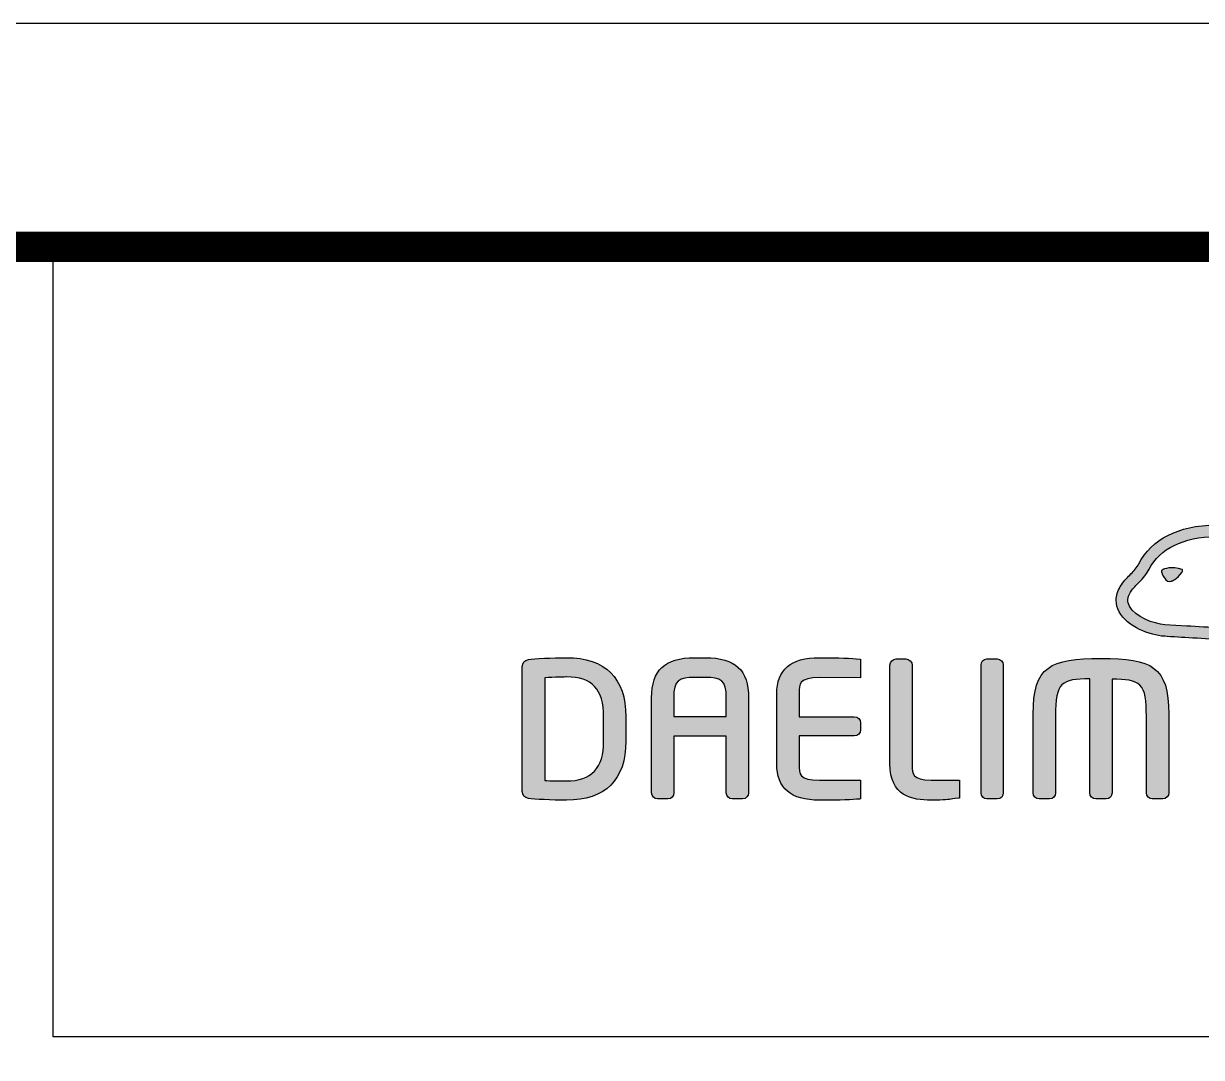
# Model space of a CAD drawing. Extents: x 0 to 1354, y -165 to 827.
# Drawn here: x 1112.7 to 1234.2, y 720.1 to 826.8 of the extents above; entities that cross this region are included whole.
import ezdxf

# ---------------------------------------------------------------- set-up
doc = ezdxf.new("R2010")
doc.units = 0
doc.header["$LTSCALE"] = 10
doc.header["$MEASUREMENT"] = 0
doc.layers.get('0').update_dxf_attribs({"linetype": 'CONTINUOUS'})
doc.layers.add('레이어 1', color=7, linetype='CONTINUOUS')

msp = doc.modelspace()

# ---------------------------------------------------------------- hatches: boundary and pattern name
at = {"layer": '레이어 1'}
h = msp.add_hatch(color=5, dxfattribs=at)
h.dxf.hatch_style = 1
edge = h.paths.add_edge_path(flags=16)
edge.add_spline(control_points=[(1283.48, 746.45), (1282.89, 745.8), (1282.15, 745.79), (1282.12, 745.79), (1282.12, 745.79), (1276.18, 745.79), (1276.18, 745.79), (1275.96, 745.79), (1275.8, 745.85), (1275.69, 745.95), (1275.6, 746.04), (1275.56, 746.18), (1275.56, 746.34), (1275.56, 746.68), (1275.8, 746.99), (1276.06, 747.31), (1276.3, 747.62), (1276.53, 747.92), (1276.66, 748.28), (1276.98, 749.15), (1276.95, 750.08), (1276.56, 750.91), (1275.86, 752.39), (1274.82, 753.56), (1273.81, 754.69), (1273.81, 754.69), (1273.47, 755.07), (1273.47, 755.07), (1272.16, 756.53), (1270.8, 758.04), (1270.7, 760.09), (1270.67, 760.5), (1270.48, 760.74), (1270.22, 760.73), (1270.22, 760.73), (1269.84, 760.55), (1269.83, 760.55), (1269.73, 760.43), (1269.67, 760.26), (1269.67, 760.07), (1269.67, 760.07), (1269.67, 760), (1269.67, 760), (1269.72, 759.26), (1269.9, 758.53), (1270.21, 757.77), (1270.21, 757.77), (1270.24, 757.7), (1270.24, 757.7), (1270.24, 757.7), (1270.16, 757.7), (1270.16, 757.7), (1266.35, 757.54), (1262.61, 758.26), (1261.51, 758.53), (1260.83, 761.26), (1259.73, 763.06), (1259.69, 763.14), (1259.6, 763.28), (1259.47, 763.39), (1259.33, 763.43), (1259.33, 763.43), (1259.01, 763.38), (1258.97, 763.38), (1258.95, 763.34), (1258.89, 763.26), (1258.77, 763.09), (1258.77, 763.09), (1258.75, 762.96), (1258.75, 762.96), (1258.75, 762.96), (1258.85, 762.6), (1258.85, 762.6), (1258.94, 762.46), (1260.89, 759.03), (1260.89, 754.49), (1260.89, 751.68), (1260.16, 749.04), (1258.71, 746.63), (1258.36, 746.05), (1257.9, 745.79), (1257.22, 745.79), (1257.22, 745.79), (1251.37, 745.79), (1251.37, 745.79), (1251.17, 745.79), (1250.77, 745.93), (1250.77, 746.35), (1250.77, 746.59), (1250.98, 746.97), (1251.34, 747.37), (1253.78, 750.09), (1252.38, 754.33), (1250.04, 757.13), (1247.78, 759.82), (1244.09, 763.22), (1239.35, 764.06), (1237.67, 764.35), (1234.92, 764.52), (1232.69, 764.65), (1232.69, 764.65), (1230.44, 764.78), (1230.44, 764.78), (1229.28, 764.87), (1227.37, 765.58), (1226.79, 766.68), (1226.55, 767.14), (1226.57, 767.6), (1226.88, 768.13), (1227.08, 768.45), (1227.34, 768.73), (1227.68, 769.06), (1228.05, 769.44), (1228.43, 769.83), (1228.72, 770.34), (1228.72, 770.34), (1228.81, 770.5), (1228.81, 770.5), (1229.94, 772.66), (1232.27, 773.8), (1235.73, 773.89), (1235.73, 773.89), (1237.69, 773.92), (1237.69, 773.92), (1239.83, 773.93), (1242.27, 773.94), (1244.27, 774.37), (1247.08, 774.97), (1249.9, 775.94), (1252.39, 776.78), (1252.39, 776.78), (1252.47, 776.81), (1252.47, 776.81), (1255.54, 777.86), (1258.73, 778.95), (1261.98, 779.48), (1267.18, 780.34), (1274.33, 780.31), (1278.83, 775.26), (1280.91, 772.93), (1282.19, 769.71), (1282.63, 765.71), (1282.63, 765.71), (1282.61, 765.72), (1282.6, 765.73), (1282.64, 765.65), (1282.67, 765.2), (1282.85, 762.66), (1282.91, 761.43), (1282.96, 760.16), (1283.28, 757.81), (1283.28, 757.81), (1284.19, 749.95), (1284.19, 749.95), (1284.19, 749.95), (1284.25, 749), (1284.25, 749), (1284.25, 747.87), (1283.99, 747.01), (1283.48, 746.45)], knot_values=[0, 0, 0, 0, 1, 1, 1, 2, 2, 2, 3, 3, 3, 4, 4, 4, 5, 5, 5, 6, 6, 6, 7, 7, 7, 8, 8, 8, 9, 9, 9, 10, 10, 10, 11, 11, 11, 12, 12, 12, 13, 13, 13, 14, 14, 14, 15, 15, 15, 16, 16, 16, 17, 17, 17, 18, 18, 18, 19, 19, 19, 20, 20, 20, 21, 21, 21, 22, 22, 22, 23, 23, 23, 24, 24, 24, 25, 25, 25, 26, 26, 26, 27, 27, 27, 28, 28, 28, 29, 29, 29, 30, 30, 30, 31, 31, 31, 32, 32, 32, 33, 33, 33, 34, 34, 34, 35, 35, 35, 36, 36, 36, 37, 37, 37, 38, 38, 38, 39, 39, 39, 40, 40, 40, 41, 41, 41, 42, 42, 42, 43, 43, 43, 44, 44, 44, 45, 45, 45, 46, 46, 46, 47, 47, 47, 48, 48, 48, 49, 49, 49, 50, 50, 50, 51, 51, 51, 52, 52, 52, 53, 53, 53, 53], degree=3, periodic=0)
edge = h.paths.add_edge_path(flags=16)
edge.add_spline(control_points=[(1269.76, 748.15), (1269.76, 748.15), (1264.91, 748.15), (1264.91, 748.15), (1264.55, 748.15), (1264.27, 748.44), (1264.27, 748.8), (1264.27, 749.06), (1264.49, 749.38), (1264.7, 749.6), (1265.68, 750.55), (1266.69, 751.84), (1266.69, 754.31), (1266.69, 754.31), (1266.63, 755.43), (1266.63, 755.43), (1266.63, 755.43), (1266.45, 756.52), (1266.45, 756.52), (1266.45, 756.52), (1266.44, 756.59), (1266.44, 756.59), (1266.44, 756.59), (1266.51, 756.59), (1266.51, 756.59), (1267.41, 756.52), (1269.17, 756.43), (1270.85, 756.5), (1271.28, 755.83), (1271.96, 754.95), (1272.97, 753.79), (1272.92, 753.22), (1272.44, 748.15), (1269.76, 748.15)], knot_values=[0, 0, 0, 0, 1, 1, 1, 2, 2, 2, 3, 3, 3, 4, 4, 4, 5, 5, 5, 6, 6, 6, 7, 7, 7, 8, 8, 8, 9, 9, 9, 10, 10, 10, 11, 11, 11, 11], degree=3, periodic=0)
edge = h.paths.add_edge_path(flags=16)
edge.add_spline(control_points=[(1245.45, 748.15), (1245.45, 748.15), (1241.19, 748.15), (1241.19, 748.15), (1240.87, 748.15), (1240.53, 748.41), (1240.53, 748.8), (1240.53, 749.04), (1240.73, 749.33), (1241.09, 749.62), (1242.17, 750.48), (1243.8, 751.77), (1243.97, 755.36), (1243.97, 755.36), (1244, 756.33), (1244, 756.33), (1244, 757.86), (1243.65, 759.7), (1243.32, 761.34), (1243.32, 761.34), (1243.26, 761.51), (1243.26, 761.51), (1243.26, 761.51), (1243.4, 761.4), (1243.4, 761.4), (1244.04, 761.01), (1247.51, 758.65), (1249.97, 755.18), (1249.77, 753.53), (1248.84, 748.15), (1245.45, 748.15)], knot_values=[0, 0, 0, 0, 1, 1, 1, 2, 2, 2, 3, 3, 3, 4, 4, 4, 5, 5, 5, 6, 6, 6, 7, 7, 7, 8, 8, 8, 9, 9, 9, 10, 10, 10, 10], degree=3, periodic=0)
edge = h.paths.add_edge_path()
edge.add_spline(control_points=[(1285.39, 750.07), (1285.39, 750.08), (1284.49, 757.98), (1284.49, 757.98), (1284.15, 760.34), (1284.11, 761.59), (1284.06, 762.71), (1284.06, 762.71), (1283.84, 765.83), (1283.84, 765.83), (1283.36, 770.09), (1281.98, 773.54), (1279.73, 776.06), (1274.87, 781.52), (1267.29, 781.58), (1261.78, 780.67), (1258.4, 780.11), (1255.17, 779.01), (1252.05, 777.94), (1252.05, 777.94), (1251.94, 777.9), (1251.94, 777.9), (1249.5, 777.07), (1246.73, 776.12), (1244.01, 775.54), (1242.15, 775.14), (1239.81, 775.13), (1237.74, 775.12), (1237.74, 775.12), (1235.69, 775.09), (1235.69, 775.09), (1231.76, 774.99), (1229.09, 773.63), (1227.74, 771.05), (1227.74, 771.05), (1227.67, 770.94), (1227.67, 770.94), (1227.45, 770.54), (1227.12, 770.21), (1226.82, 769.91), (1226.49, 769.58), (1226.13, 769.21), (1225.84, 768.73), (1225.56, 768.26), (1225.42, 767.77), (1225.42, 767.29), (1225.42, 766.89), (1225.52, 766.5), (1225.72, 766.12), (1226.56, 764.54), (1228.94, 763.69), (1230.36, 763.59), (1230.36, 763.59), (1232.46, 763.46), (1232.51, 763.45), (1234.6, 763.34), (1237.47, 763.17), (1239.14, 762.87), (1240.12, 762.7), (1241.23, 762.35), (1242.25, 761.87), (1242.33, 761.6), (1242.86, 759.24), (1242.86, 756.33), (1242.86, 756.33), (1242.84, 755.41), (1242.84, 755.41), (1242.68, 752.34), (1241.35, 751.27), (1240.37, 750.49), (1240.27, 750.41), (1239.39, 749.69), (1239.33, 748.81), (1239.29, 748.32), (1239.43, 747.87), (1239.73, 747.55), (1240.05, 747.2), (1240.55, 747.02), (1241.19, 747.02), (1241.19, 747.02), (1245.45, 747.02), (1245.45, 747.02), (1248.63, 747.02), (1250.2, 750.45), (1250.68, 753.66), (1250.68, 753.66), (1250.69, 754.11), (1250.69, 754.11), (1250.69, 754.11), (1250.82, 753.88), (1250.82, 753.88), (1251.23, 752.98), (1251.48, 751.89), (1251.48, 751.07), (1251.48, 749.92), (1251.12, 748.92), (1250.45, 748.17), (1250.28, 748.01), (1249.42, 747.12), (1249.42, 746.24), (1249.42, 746.24), (1249.43, 746.1), (1249.43, 746.1), (1249.55, 745.06), (1250.4, 744.59), (1251.18, 744.59), (1251.18, 744.59), (1257.22, 744.59), (1257.22, 744.59), (1258.31, 744.59), (1259.18, 745.08), (1259.74, 746.01), (1261.28, 748.56), (1262.06, 751.34), (1262.06, 754.25), (1262.06, 755.16), (1261.97, 756.13), (1261.8, 757.14), (1261.8, 757.14), (1261.79, 757.22), (1261.79, 757.22), (1261.79, 757.22), (1261.87, 757.2), (1261.87, 757.2), (1262.6, 757.06), (1263.77, 756.85), (1265.21, 756.7), (1265.21, 756.7), (1265.25, 756.69), (1265.25, 756.69), (1265.25, 756.69), (1265.45, 755.59), (1265.45, 755.59), (1265.45, 755.59), (1265.49, 755.32), (1265.49, 755.32), (1265.49, 755.32), (1265.55, 754.34), (1265.55, 754.34), (1265.55, 751.99), (1264.48, 750.96), (1263.91, 750.42), (1263.9, 750.41), (1263.1, 749.59), (1263.01, 748.87), (1263.01, 748.87), (1262.98, 748.65), (1262.98, 748.65), (1262.98, 748.42), (1263.04, 747.98), (1263.44, 747.57), (1263.79, 747.2), (1264.33, 747.02), (1265.05, 747.02), (1265.05, 747.02), (1269.76, 747.02), (1269.76, 747.02), (1272.61, 747.02), (1273.48, 750.66), (1273.82, 752.69), (1273.82, 752.69), (1273.84, 752.9), (1273.84, 752.9), (1273.84, 752.9), (1273.95, 752.75), (1273.95, 752.75), (1274.61, 751.91), (1275.19, 750.97), (1275.47, 750.39), (1275.61, 750.09), (1275.69, 749.75), (1275.69, 749.41), (1275.69, 749.41), (1275.59, 748.73), (1275.59, 748.73), (1275.48, 748.36), (1275.22, 748.02), (1274.98, 747.69), (1274.61, 747.22), (1274.24, 746.73), (1274.24, 746.14), (1274.24, 746.14), (1274.28, 745.81), (1274.28, 745.81), (1274.45, 745.03), (1275.08, 744.59), (1276.07, 744.59), (1276.07, 744.59), (1282.12, 744.59), (1282.12, 744.59), (1282.25, 744.59), (1283.43, 744.62), (1284.36, 745.62), (1285.1, 746.42), (1285.46, 747.52), (1285.46, 748.98), (1285.46, 748.98), (1285.39, 750.07), (1285.39, 750.07)], knot_values=[0, 0, 0, 0, 1, 1, 1, 2, 2, 2, 3, 3, 3, 4, 4, 4, 5, 5, 5, 6, 6, 6, 7, 7, 7, 8, 8, 8, 9, 9, 9, 10, 10, 10, 11, 11, 11, 12, 12, 12, 13, 13, 13, 14, 14, 14, 15, 15, 15, 16, 16, 16, 17, 17, 17, 18, 18, 18, 19, 19, 19, 20, 20, 20, 21, 21, 21, 22, 22, 22, 23, 23, 23, 24, 24, 24, 25, 25, 25, 26, 26, 26, 27, 27, 27, 28, 28, 28, 29, 29, 29, 30, 30, 30, 31, 31, 31, 32, 32, 32, 33, 33, 33, 34, 34, 34, 35, 35, 35, 36, 36, 36, 37, 37, 37, 38, 38, 38, 39, 39, 39, 40, 40, 40, 41, 41, 41, 42, 42, 42, 43, 43, 43, 44, 44, 44, 45, 45, 45, 46, 46, 46, 47, 47, 47, 48, 48, 48, 49, 49, 49, 50, 50, 50, 51, 51, 51, 52, 52, 52, 53, 53, 53, 54, 54, 54, 55, 55, 55, 56, 56, 56, 57, 57, 57, 58, 58, 58, 59, 59, 59, 60, 60, 60, 61, 61, 61, 62, 62, 62, 63, 63, 63, 64, 64, 64, 65, 65, 65, 66, 66, 66, 66], degree=3, periodic=0)
edge = h.paths.add_edge_path(flags=0)
edge.add_spline(control_points=[(1230.26, 770.49), (1230.26, 770.49), (1231.14, 770.89), (1232.23, 770.47), (1232.23, 770.47), (1232.36, 770.41), (1232.19, 770.16), (1231.66, 769.44), (1231.13, 769.29), (1231.13, 769.29), (1231.13, 769.29), (1230.76, 769.16), (1230.54, 769.42), (1230.11, 769.92), (1230.1, 770.21), (1230.1, 770.21), (1230.1, 770.21), (1230.05, 770.43), (1230.26, 770.49)], knot_values=[0, 0, 0, 0, 1, 1, 1, 2, 2, 2, 3, 3, 3, 4, 4, 4, 5, 5, 5, 6, 6, 6, 6], degree=3, periodic=0)
edge = h.paths.add_edge_path(flags=0)
edge.add_spline(control_points=[(1236.07, 772.11), (1235.94, 771.96), (1235.92, 771.72), (1236.07, 771.6), (1236.2, 771.47), (1236.44, 771.51), (1236.57, 771.65), (1236.64, 771.72), (1237.36, 772.58), (1237.98, 772.14), (1238.21, 771.98), (1238.31, 771.75), (1238.27, 771.45), (1238.22, 770.97), (1237.8, 770.42), (1237.51, 770.23), (1237.35, 770.13), (1237.24, 769.92), (1237.32, 769.75), (1237.39, 769.58), (1237.61, 769.53), (1237.79, 769.61), (1238.31, 769.86), (1238.97, 770.69), (1239.06, 771.47), (1239.12, 772.01), (1238.87, 772.45), (1238.44, 772.75), (1237.51, 773.41), (1236.46, 772.53), (1236.07, 772.11)], knot_values=[0, 0, 0, 0, 1, 1, 1, 2, 2, 2, 3, 3, 3, 4, 4, 4, 5, 5, 5, 6, 6, 6, 7, 7, 7, 8, 8, 8, 9, 9, 9, 10, 10, 10, 10], degree=3, periodic=0)
edge = h.paths.add_edge_path(flags=0)
edge.add_spline(control_points=[(1235.95, 771.46), (1235.95, 771.46), (1235.95, 771.46), (1235.95, 771.46), (1235.95, 771.46), (1235.95, 771.46), (1235.95, 771.46)], knot_values=[0, 0, 0, 0, 1, 1, 1, 2, 2, 2, 2], degree=3, periodic=0)
h = msp.add_hatch(color=5, dxfattribs=at)
h.dxf.hatch_style = 2
edge = h.paths.add_edge_path()
edge.add_spline(control_points=[(1230.26, 770.49), (1230.26, 770.49), (1231.14, 770.89), (1232.23, 770.47), (1232.23, 770.47), (1232.36, 770.41), (1232.19, 770.16), (1231.66, 769.44), (1231.13, 769.29), (1231.13, 769.29), (1231.13, 769.29), (1230.76, 769.16), (1230.54, 769.42), (1230.11, 769.92), (1230.1, 770.21), (1230.1, 770.21), (1230.1, 770.21), (1230.05, 770.43), (1230.26, 770.49)], knot_values=[0, 0, 0, 0, 1, 1, 1, 2, 2, 2, 3, 3, 3, 4, 4, 4, 5, 5, 5, 6, 6, 6, 6], degree=3, periodic=0)
h = msp.add_hatch(color=5, dxfattribs=at)
h.dxf.hatch_style = 2
edge = h.paths.add_edge_path()
edge.add_spline(control_points=[(1172.54, 752.77), (1172.54, 750.01), (1171.28, 748.66), (1168.69, 748.66), (1168.69, 748.66), (1166.92, 748.7), (1166.46, 748.7), (1166.46, 748.7), (1166.46, 759.29), (1166.46, 759.29), (1167.37, 759.38), (1168.68, 759.39), (1168.69, 759.39), (1171.35, 759.39), (1172.54, 758.13), (1172.54, 755.29), (1172.54, 755.29), (1172.54, 752.77), (1172.54, 752.77)], knot_values=[0, 0, 0, 0, 1, 1, 1, 2, 2, 2, 3, 3, 3, 4, 4, 4, 5, 5, 5, 6, 6, 6, 6], degree=3, periodic=0)
edge = h.paths.add_edge_path()
edge.add_spline(control_points=[(1168.69, 761.38), (1167.25, 761.38), (1165.39, 761.29), (1164.77, 761.19), (1164.39, 761.13), (1164.15, 760.84), (1164.15, 760.46), (1164.15, 760.46), (1164.15, 747.59), (1164.15, 747.59), (1164.15, 747.2), (1164.39, 746.92), (1164.79, 746.86), (1165.37, 746.77), (1167.23, 746.68), (1168.69, 746.68), (1172.71, 746.68), (1174.83, 748.78), (1174.83, 752.77), (1174.83, 752.77), (1174.83, 755.29), (1174.83, 755.29), (1174.83, 759.28), (1172.71, 761.38), (1168.69, 761.38)], knot_values=[0, 0, 0, 0, 1, 1, 1, 2, 2, 2, 3, 3, 3, 4, 4, 4, 5, 5, 5, 6, 6, 6, 7, 7, 7, 8, 8, 8, 8], degree=3, periodic=0)
h = msp.add_hatch(color=5, dxfattribs=at)
h.dxf.hatch_style = 2
edge = h.paths.add_edge_path()
edge.add_spline(control_points=[(1185.19, 755.31), (1185.19, 755.31), (1179.77, 755.31), (1179.77, 755.31), (1179.77, 755.51), (1179.77, 757.24), (1179.77, 757.24), (1179.77, 759.05), (1180.31, 759.35), (1181.92, 759.35), (1181.92, 759.35), (1183.04, 759.35), (1183.04, 759.35), (1184.65, 759.35), (1185.19, 759.05), (1185.19, 757.24), (1185.19, 757.24), (1185.19, 755.51), (1185.19, 755.31)], knot_values=[0, 0, 0, 0, 1, 1, 1, 2, 2, 2, 3, 3, 3, 4, 4, 4, 5, 5, 5, 6, 6, 6, 6], degree=3, periodic=0)
edge = h.paths.add_edge_path()
edge.add_spline(control_points=[(1183.04, 761.38), (1183.04, 761.38), (1181.92, 761.38), (1181.92, 761.38), (1178.85, 761.38), (1177.49, 760.1), (1177.49, 757.24), (1177.49, 757.24), (1177.49, 747.44), (1177.49, 747.44), (1177.49, 747.1), (1177.76, 746.81), (1178.1, 746.81), (1178.1, 746.81), (1179.17, 746.81), (1179.17, 746.81), (1179.55, 746.81), (1179.77, 747.13), (1179.77, 747.44), (1179.77, 747.44), (1179.77, 753.07), (1179.77, 753.29), (1179.77, 753.29), (1185.19, 753.29), (1185.19, 753.29), (1185.19, 753.07), (1185.19, 747.44), (1185.19, 747.44), (1185.19, 747.09), (1185.47, 746.81), (1185.81, 746.81), (1185.81, 746.81), (1186.87, 746.81), (1186.87, 746.81), (1187.24, 746.81), (1187.49, 747.14), (1187.49, 747.44), (1187.49, 747.44), (1187.49, 757.24), (1187.49, 757.24), (1187.49, 760.1), (1186.12, 761.38), (1183.04, 761.38)], knot_values=[0, 0, 0, 0, 1, 1, 1, 2, 2, 2, 3, 3, 3, 4, 4, 4, 5, 5, 5, 6, 6, 6, 7, 7, 7, 8, 8, 8, 9, 9, 9, 10, 10, 10, 11, 11, 11, 12, 12, 12, 13, 13, 13, 14, 14, 14, 14], degree=3, periodic=0)
h = msp.add_hatch(color=5, dxfattribs=at)
h.dxf.hatch_style = 2
edge = h.paths.add_edge_path()
edge.add_spline(control_points=[(1190.4, 757.64), (1190.4, 757.64), (1190.4, 750.43), (1190.4, 750.43), (1190.4, 747.9), (1191.84, 746.68), (1194.8, 746.68), (1196.11, 746.68), (1197.89, 746.7), (1198.61, 746.77), (1198.6, 746.77), (1198.95, 746.8), (1198.95, 746.8), (1198.95, 746.8), (1199.05, 746.81), (1199.05, 746.81), (1199.05, 746.81), (1199.05, 748.74), (1199.05, 748.74), (1199.05, 748.74), (1194.82, 748.74), (1194.82, 748.74), (1192.7, 748.74), (1192.7, 749.34), (1192.7, 750.43), (1192.7, 750.43), (1192.7, 753.1), (1192.7, 753.31), (1192.92, 753.31), (1198.39, 753.31), (1198.39, 753.31), (1198.75, 753.31), (1199.04, 753.59), (1199.04, 753.94), (1199.04, 753.94), (1199.04, 754.66), (1199.04, 754.66), (1199.04, 755.01), (1198.75, 755.29), (1198.39, 755.29), (1198.39, 755.29), (1192.92, 755.29), (1192.7, 755.29), (1192.7, 755.5), (1192.7, 757.64), (1192.7, 757.64), (1192.7, 758.72), (1192.7, 759.32), (1194.82, 759.32), (1194.82, 759.32), (1199.05, 759.3), (1199.05, 759.3), (1199.05, 759.3), (1199.05, 761.22), (1199.05, 761.22), (1199.05, 761.22), (1198.6, 761.27), (1198.6, 761.27), (1197.77, 761.34), (1195.86, 761.38), (1194.8, 761.38), (1191.84, 761.38), (1190.4, 760.16), (1190.4, 757.64)], knot_values=[0, 0, 0, 0, 1, 1, 1, 2, 2, 2, 3, 3, 3, 4, 4, 4, 5, 5, 5, 6, 6, 6, 7, 7, 7, 8, 8, 8, 9, 9, 9, 10, 10, 10, 11, 11, 11, 12, 12, 12, 13, 13, 13, 14, 14, 14, 15, 15, 15, 16, 16, 16, 17, 17, 17, 18, 18, 18, 19, 19, 19, 20, 20, 20, 21, 21, 21, 21], degree=3, periodic=0)
h = msp.add_hatch(color=5, dxfattribs=at)
h.dxf.hatch_style = 2
edge = h.paths.add_edge_path()
edge.add_spline(control_points=[(1202.73, 761.25), (1202.38, 761.25), (1202.08, 760.96), (1202.08, 760.61), (1202.08, 760.61), (1202.08, 750.43), (1202.08, 750.43), (1202.08, 747.1), (1204.34, 746.68), (1206.31, 746.68), (1207.76, 746.68), (1208.13, 746.74), (1208.56, 746.81), (1208.56, 746.81), (1208.81, 746.85), (1208.81, 746.85), (1208.81, 746.85), (1209.14, 746.89), (1209.14, 746.89), (1209.14, 746.89), (1209.24, 746.9), (1209.24, 746.9), (1209.24, 746.9), (1209.24, 748.74), (1209.24, 748.74), (1209.24, 748.74), (1206.34, 748.74), (1206.34, 748.74), (1204.37, 748.74), (1204.37, 749.48), (1204.37, 750.2), (1204.37, 750.2), (1204.37, 760.61), (1204.37, 760.61), (1204.37, 760.96), (1204.07, 761.25), (1203.72, 761.25), (1203.72, 761.25), (1202.73, 761.25), (1202.73, 761.25)], knot_values=[0, 0, 0, 0, 1, 1, 1, 2, 2, 2, 3, 3, 3, 4, 4, 4, 5, 5, 5, 6, 6, 6, 7, 7, 7, 8, 8, 8, 9, 9, 9, 10, 10, 10, 11, 11, 11, 12, 12, 12, 13, 13, 13, 13], degree=3, periodic=0)
h = msp.add_hatch(color=5, dxfattribs=at)
h.dxf.hatch_style = 2
edge = h.paths.add_edge_path()
edge.add_spline(control_points=[(1212.08, 761.25), (1211.7, 761.25), (1211.47, 760.93), (1211.47, 760.63), (1211.47, 760.63), (1211.47, 747.44), (1211.47, 747.44), (1211.47, 747.09), (1211.75, 746.81), (1212.08, 746.81), (1212.08, 746.81), (1213.15, 746.81), (1213.15, 746.81), (1213.54, 746.81), (1213.77, 747.13), (1213.77, 747.44), (1213.77, 747.44), (1213.77, 760.63), (1213.77, 760.63), (1213.77, 760.98), (1213.5, 761.25), (1213.15, 761.25), (1213.15, 761.25), (1212.08, 761.25), (1212.08, 761.25)], knot_values=[0, 0, 0, 0, 1, 1, 1, 2, 2, 2, 3, 3, 3, 4, 4, 4, 5, 5, 5, 6, 6, 6, 7, 7, 7, 8, 8, 8, 8], degree=3, periodic=0)
h = msp.add_hatch(color=5, dxfattribs=at)
h.dxf.hatch_style = 2
edge = h.paths.add_edge_path()
edge.add_spline(control_points=[(1216.85, 755.56), (1216.85, 755.56), (1216.85, 747.44), (1216.85, 747.44), (1216.85, 747.09), (1217.12, 746.81), (1217.46, 746.81), (1217.46, 746.81), (1218.55, 746.81), (1218.55, 746.81), (1218.93, 746.81), (1219.16, 747.13), (1219.16, 747.44), (1219.16, 747.44), (1219.16, 755.36), (1219.16, 755.36), (1219.16, 758.85), (1219.75, 759.19), (1222.7, 759.19), (1222.7, 758.98), (1222.7, 747.44), (1222.7, 747.44), (1222.7, 747.08), (1222.97, 746.81), (1223.31, 746.81), (1223.31, 746.81), (1224.38, 746.81), (1224.38, 746.81), (1224.76, 746.81), (1224.99, 747.13), (1224.99, 747.44), (1224.99, 747.44), (1224.99, 758.94), (1224.99, 759.17), (1226.37, 759.17), (1227.34, 759.05), (1227.87, 758.53), (1228.42, 757.98), (1228.53, 756.95), (1228.53, 755.36), (1228.53, 755.36), (1228.53, 747.44), (1228.53, 747.44), (1228.53, 747.1), (1228.81, 746.81), (1229.14, 746.81), (1229.14, 746.81), (1230.23, 746.81), (1230.23, 746.81), (1230.61, 746.81), (1230.84, 747.14), (1230.84, 747.44), (1230.84, 747.44), (1230.84, 755.56), (1230.84, 755.56), (1230.84, 760.48), (1229.1, 761.31), (1223.86, 761.31), (1218.6, 761.31), (1216.85, 760.48), (1216.85, 755.56)], knot_values=[0, 0, 0, 0, 1, 1, 1, 2, 2, 2, 3, 3, 3, 4, 4, 4, 5, 5, 5, 6, 6, 6, 7, 7, 7, 8, 8, 8, 9, 9, 9, 10, 10, 10, 11, 11, 11, 12, 12, 12, 13, 13, 13, 14, 14, 14, 15, 15, 15, 16, 16, 16, 17, 17, 17, 18, 18, 18, 19, 19, 19, 20, 20, 20, 20], degree=3, periodic=0)

# ---------------------------------------------------------------- linework, layer by layer
at = {"color": 5, "ltscale": 0.5}
msp.add_line((1115.76, 722.25), (1115.76, 803.76), dxfattribs=at)
at = {"color": 5, "ltscale": 40}
msp.add_line((1332.17, 722.25), (1115.76, 722.25), dxfattribs=at)
at = {"ltscale": 0.5}
msp.add_lwpolyline([(0, -165.36), (1354.08, -165.36), (1354.08, 826.8), (0, 826.8)], close=True, dxfattribs=at)
at = {"color": 5, "linetype": 'ByBlock', "lineweight": 200, "const_width": 3.12}
msp.add_lwpolyline([(21.77, -122.88), (1332.17, -122.88), (1332.17, 803.76), (21.77, 803.76)], close=True, dxfattribs=at)
at = {"layer": '레이어 1', "color": 5}
for points, knots in [([(1285.39, 750.07), (1285.39, 750.08), (1284.49, 757.98), (1284.49, 757.98), (1284.15, 760.34), (1284.11, 761.59), (1284.06, 762.71), (1284.06, 762.71), (1283.84, 765.83), (1283.84, 765.83), (1283.36, 770.09), (1281.98, 773.54), (1279.73, 776.06), (1274.87, 781.52), (1267.29, 781.58), (1261.78, 780.67), (1258.4, 780.11), (1255.17, 779.01), (1252.05, 777.94), (1252.05, 777.94), (1251.94, 777.9), (1251.94, 777.9), (1249.5, 777.07), (1246.73, 776.12), (1244.01, 775.54), (1242.15, 775.14), (1239.81, 775.13), (1237.74, 775.12), (1237.74, 775.12), (1235.69, 775.09), (1235.69, 775.09), (1231.76, 774.99), (1229.09, 773.63), (1227.74, 771.05), (1227.74, 771.05), (1227.67, 770.94), (1227.67, 770.94), (1227.45, 770.54), (1227.12, 770.21), (1226.82, 769.91), (1226.49, 769.58), (1226.13, 769.21), (1225.84, 768.73), (1225.56, 768.26), (1225.42, 767.77), (1225.42, 767.29), (1225.42, 766.89), (1225.52, 766.5), (1225.72, 766.12), (1226.56, 764.54), (1228.94, 763.69), (1230.36, 763.59), (1230.36, 763.59), (1232.46, 763.46), (1232.51, 763.45), (1234.6, 763.34), (1237.47, 763.17), (1239.14, 762.87), (1240.12, 762.7), (1241.23, 762.35), (1242.25, 761.87), (1242.33, 761.6), (1242.86, 759.24), (1242.86, 756.33), (1242.86, 756.33), (1242.84, 755.41), (1242.84, 755.41), (1242.68, 752.34), (1241.35, 751.27), (1240.37, 750.49), (1240.27, 750.41), (1239.39, 749.69), (1239.33, 748.81), (1239.29, 748.32), (1239.43, 747.87), (1239.73, 747.55), (1240.05, 747.2), (1240.55, 747.02), (1241.19, 747.02), (1241.19, 747.02), (1245.45, 747.02), (1245.45, 747.02), (1248.63, 747.02), (1250.2, 750.45), (1250.68, 753.66), (1250.68, 753.66), (1250.69, 754.11), (1250.69, 754.11), (1250.69, 754.11), (1250.82, 753.88), (1250.82, 753.88), (1251.23, 752.98), (1251.48, 751.89), (1251.48, 751.07), (1251.48, 749.92), (1251.12, 748.92), (1250.45, 748.17), (1250.28, 748.01), (1249.42, 747.12), (1249.42, 746.24), (1249.42, 746.24), (1249.43, 746.1), (1249.43, 746.1), (1249.55, 745.06), (1250.4, 744.59), (1251.18, 744.59), (1251.18, 744.59), (1257.22, 744.59), (1257.22, 744.59), (1258.31, 744.59), (1259.18, 745.08), (1259.74, 746.01), (1261.28, 748.56), (1262.06, 751.34), (1262.06, 754.25), (1262.06, 755.16), (1261.97, 756.13), (1261.8, 757.14), (1261.8, 757.14), (1261.79, 757.22), (1261.79, 757.22), (1261.79, 757.22), (1261.87, 757.2), (1261.87, 757.2), (1262.6, 757.06), (1263.77, 756.85), (1265.21, 756.7), (1265.21, 756.7), (1265.25, 756.69), (1265.25, 756.69), (1265.25, 756.69), (1265.45, 755.59), (1265.45, 755.59), (1265.45, 755.59), (1265.49, 755.32), (1265.49, 755.32), (1265.49, 755.32), (1265.55, 754.34), (1265.55, 754.34), (1265.55, 751.99), (1264.48, 750.96), (1263.91, 750.42), (1263.9, 750.41), (1263.1, 749.59), (1263.01, 748.87), (1263.01, 748.87), (1262.98, 748.65), (1262.98, 748.65), (1262.98, 748.42), (1263.04, 747.98), (1263.44, 747.57), (1263.79, 747.2), (1264.33, 747.02), (1265.05, 747.02), (1265.05, 747.02), (1269.76, 747.02), (1269.76, 747.02), (1272.61, 747.02), (1273.48, 750.66), (1273.82, 752.69), (1273.82, 752.69), (1273.84, 752.9), (1273.84, 752.9), (1273.84, 752.9), (1273.95, 752.75), (1273.95, 752.75), (1274.61, 751.91), (1275.19, 750.97), (1275.47, 750.39), (1275.61, 750.09), (1275.69, 749.75), (1275.69, 749.41), (1275.69, 749.41), (1275.59, 748.73), (1275.59, 748.73), (1275.48, 748.36), (1275.22, 748.02), (1274.98, 747.69), (1274.61, 747.22), (1274.24, 746.73), (1274.24, 746.14), (1274.24, 746.14), (1274.28, 745.81), (1274.28, 745.81), (1274.45, 745.03), (1275.08, 744.59), (1276.07, 744.59), (1276.07, 744.59), (1282.12, 744.59), (1282.12, 744.59), (1282.25, 744.59), (1283.43, 744.62), (1284.36, 745.62), (1285.1, 746.42), (1285.46, 747.52), (1285.46, 748.98), (1285.46, 748.98), (1285.39, 750.07), (1285.39, 750.07)], [0, 0, 0, 0, 1, 1, 1, 2, 2, 2, 3, 3, 3, 4, 4, 4, 5, 5, 5, 6, 6, 6, 7, 7, 7, 8, 8, 8, 9, 9, 9, 10, 10, 10, 11, 11, 11, 12, 12, 12, 13, 13, 13, 14, 14, 14, 15, 15, 15, 16, 16, 16, 17, 17, 17, 18, 18, 18, 19, 19, 19, 20, 20, 20, 21, 21, 21, 22, 22, 22, 23, 23, 23, 24, 24, 24, 25, 25, 25, 26, 26, 26, 27, 27, 27, 28, 28, 28, 29, 29, 29, 30, 30, 30, 31, 31, 31, 32, 32, 32, 33, 33, 33, 34, 34, 34, 35, 35, 35, 36, 36, 36, 37, 37, 37, 38, 38, 38, 39, 39, 39, 40, 40, 40, 41, 41, 41, 42, 42, 42, 43, 43, 43, 44, 44, 44, 45, 45, 45, 46, 46, 46, 47, 47, 47, 48, 48, 48, 49, 49, 49, 50, 50, 50, 51, 51, 51, 52, 52, 52, 53, 53, 53, 54, 54, 54, 55, 55, 55, 56, 56, 56, 57, 57, 57, 58, 58, 58, 59, 59, 59, 60, 60, 60, 61, 61, 61, 62, 62, 62, 63, 63, 63, 64, 64, 64, 65, 65, 65, 66, 66, 66, 66]), ([(1230.26, 770.49), (1230.26, 770.49), (1231.14, 770.89), (1232.23, 770.47), (1232.23, 770.47), (1232.36, 770.41), (1232.19, 770.16), (1231.66, 769.44), (1231.13, 769.29), (1231.13, 769.29), (1231.13, 769.29), (1230.76, 769.16), (1230.54, 769.42), (1230.11, 769.92), (1230.1, 770.21), (1230.1, 770.21), (1230.1, 770.21), (1230.05, 770.43), (1230.26, 770.49)], [0, 0, 0, 0, 1, 1, 1, 2, 2, 2, 3, 3, 3, 4, 4, 4, 5, 5, 5, 6, 6, 6, 6]), ([(1168.69, 761.38), (1167.25, 761.38), (1165.39, 761.29), (1164.77, 761.19), (1164.39, 761.13), (1164.15, 760.84), (1164.15, 760.46), (1164.15, 760.46), (1164.15, 747.59), (1164.15, 747.59), (1164.15, 747.2), (1164.39, 746.92), (1164.79, 746.86), (1165.37, 746.77), (1167.23, 746.68), (1168.69, 746.68), (1172.71, 746.68), (1174.83, 748.78), (1174.83, 752.77), (1174.83, 752.77), (1174.83, 755.29), (1174.83, 755.29), (1174.83, 759.28), (1172.71, 761.38), (1168.69, 761.38)], [0, 0, 0, 0, 1, 1, 1, 2, 2, 2, 3, 3, 3, 4, 4, 4, 5, 5, 5, 6, 6, 6, 7, 7, 7, 8, 8, 8, 8]), ([(1183.04, 761.38), (1183.04, 761.38), (1181.92, 761.38), (1181.92, 761.38), (1178.85, 761.38), (1177.49, 760.1), (1177.49, 757.24), (1177.49, 757.24), (1177.49, 747.44), (1177.49, 747.44), (1177.49, 747.1), (1177.76, 746.81), (1178.1, 746.81), (1178.1, 746.81), (1179.17, 746.81), (1179.17, 746.81), (1179.55, 746.81), (1179.77, 747.13), (1179.77, 747.44), (1179.77, 747.44), (1179.77, 753.07), (1179.77, 753.29), (1179.77, 753.29), (1185.19, 753.29), (1185.19, 753.29), (1185.19, 753.07), (1185.19, 747.44), (1185.19, 747.44), (1185.19, 747.09), (1185.47, 746.81), (1185.81, 746.81), (1185.81, 746.81), (1186.87, 746.81), (1186.87, 746.81), (1187.24, 746.81), (1187.49, 747.14), (1187.49, 747.44), (1187.49, 747.44), (1187.49, 757.24), (1187.49, 757.24), (1187.49, 760.1), (1186.12, 761.38), (1183.04, 761.38)], [0, 0, 0, 0, 1, 1, 1, 2, 2, 2, 3, 3, 3, 4, 4, 4, 5, 5, 5, 6, 6, 6, 7, 7, 7, 8, 8, 8, 9, 9, 9, 10, 10, 10, 11, 11, 11, 12, 12, 12, 13, 13, 13, 14, 14, 14, 14]), ([(1190.4, 757.64), (1190.4, 757.64), (1190.4, 750.43), (1190.4, 750.43), (1190.4, 747.9), (1191.84, 746.68), (1194.8, 746.68), (1196.11, 746.68), (1197.89, 746.7), (1198.61, 746.77), (1198.6, 746.77), (1198.95, 746.8), (1198.95, 746.8), (1198.95, 746.8), (1199.05, 746.81), (1199.05, 746.81), (1199.05, 746.81), (1199.05, 748.74), (1199.05, 748.74), (1199.05, 748.74), (1194.82, 748.74), (1194.82, 748.74), (1192.7, 748.74), (1192.7, 749.34), (1192.7, 750.43), (1192.7, 750.43), (1192.7, 753.1), (1192.7, 753.31), (1192.92, 753.31), (1198.39, 753.31), (1198.39, 753.31), (1198.75, 753.31), (1199.04, 753.59), (1199.04, 753.94), (1199.04, 753.94), (1199.04, 754.66), (1199.04, 754.66), (1199.04, 755.01), (1198.75, 755.29), (1198.39, 755.29), (1198.39, 755.29), (1192.92, 755.29), (1192.7, 755.29), (1192.7, 755.5), (1192.7, 757.64), (1192.7, 757.64), (1192.7, 758.72), (1192.7, 759.32), (1194.82, 759.32), (1194.82, 759.32), (1199.05, 759.3), (1199.05, 759.3), (1199.05, 759.3), (1199.05, 761.22), (1199.05, 761.22), (1199.05, 761.22), (1198.6, 761.27), (1198.6, 761.27), (1197.77, 761.34), (1195.86, 761.38), (1194.8, 761.38), (1191.84, 761.38), (1190.4, 760.16), (1190.4, 757.64)], [0, 0, 0, 0, 1, 1, 1, 2, 2, 2, 3, 3, 3, 4, 4, 4, 5, 5, 5, 6, 6, 6, 7, 7, 7, 8, 8, 8, 9, 9, 9, 10, 10, 10, 11, 11, 11, 12, 12, 12, 13, 13, 13, 14, 14, 14, 15, 15, 15, 16, 16, 16, 17, 17, 17, 18, 18, 18, 19, 19, 19, 20, 20, 20, 21, 21, 21, 21]), ([(1202.73, 761.25), (1202.38, 761.25), (1202.08, 760.96), (1202.08, 760.61), (1202.08, 760.61), (1202.08, 750.43), (1202.08, 750.43), (1202.08, 747.1), (1204.34, 746.68), (1206.31, 746.68), (1207.76, 746.68), (1208.13, 746.74), (1208.56, 746.81), (1208.56, 746.81), (1208.81, 746.85), (1208.81, 746.85), (1208.81, 746.85), (1209.14, 746.89), (1209.14, 746.89), (1209.14, 746.89), (1209.24, 746.9), (1209.24, 746.9), (1209.24, 746.9), (1209.24, 748.74), (1209.24, 748.74), (1209.24, 748.74), (1206.34, 748.74), (1206.34, 748.74), (1204.37, 748.74), (1204.37, 749.48), (1204.37, 750.2), (1204.37, 750.2), (1204.37, 760.61), (1204.37, 760.61), (1204.37, 760.96), (1204.07, 761.25), (1203.72, 761.25), (1203.72, 761.25), (1202.73, 761.25), (1202.73, 761.25)], [0, 0, 0, 0, 1, 1, 1, 2, 2, 2, 3, 3, 3, 4, 4, 4, 5, 5, 5, 6, 6, 6, 7, 7, 7, 8, 8, 8, 9, 9, 9, 10, 10, 10, 11, 11, 11, 12, 12, 12, 13, 13, 13, 13]), ([(1212.08, 761.25), (1211.7, 761.25), (1211.47, 760.93), (1211.47, 760.63), (1211.47, 760.63), (1211.47, 747.44), (1211.47, 747.44), (1211.47, 747.09), (1211.75, 746.81), (1212.08, 746.81), (1212.08, 746.81), (1213.15, 746.81), (1213.15, 746.81), (1213.54, 746.81), (1213.77, 747.13), (1213.77, 747.44), (1213.77, 747.44), (1213.77, 760.63), (1213.77, 760.63), (1213.77, 760.98), (1213.5, 761.25), (1213.15, 761.25), (1213.15, 761.25), (1212.08, 761.25), (1212.08, 761.25)], [0, 0, 0, 0, 1, 1, 1, 2, 2, 2, 3, 3, 3, 4, 4, 4, 5, 5, 5, 6, 6, 6, 7, 7, 7, 8, 8, 8, 8]), ([(1216.85, 755.56), (1216.85, 755.56), (1216.85, 747.44), (1216.85, 747.44), (1216.85, 747.09), (1217.12, 746.81), (1217.46, 746.81), (1217.46, 746.81), (1218.55, 746.81), (1218.55, 746.81), (1218.93, 746.81), (1219.16, 747.13), (1219.16, 747.44), (1219.16, 747.44), (1219.16, 755.36), (1219.16, 755.36), (1219.16, 758.85), (1219.75, 759.19), (1222.7, 759.19), (1222.7, 758.98), (1222.7, 747.44), (1222.7, 747.44), (1222.7, 747.08), (1222.97, 746.81), (1223.31, 746.81), (1223.31, 746.81), (1224.38, 746.81), (1224.38, 746.81), (1224.76, 746.81), (1224.99, 747.13), (1224.99, 747.44), (1224.99, 747.44), (1224.99, 758.94), (1224.99, 759.17), (1226.37, 759.17), (1227.34, 759.05), (1227.87, 758.53), (1228.42, 757.98), (1228.53, 756.95), (1228.53, 755.36), (1228.53, 755.36), (1228.53, 747.44), (1228.53, 747.44), (1228.53, 747.1), (1228.81, 746.81), (1229.14, 746.81), (1229.14, 746.81), (1230.23, 746.81), (1230.23, 746.81), (1230.61, 746.81), (1230.84, 747.14), (1230.84, 747.44), (1230.84, 747.44), (1230.84, 755.56), (1230.84, 755.56), (1230.84, 760.48), (1229.1, 761.31), (1223.86, 761.31), (1218.6, 761.31), (1216.85, 760.48), (1216.85, 755.56)], [0, 0, 0, 0, 1, 1, 1, 2, 2, 2, 3, 3, 3, 4, 4, 4, 5, 5, 5, 6, 6, 6, 7, 7, 7, 8, 8, 8, 9, 9, 9, 10, 10, 10, 11, 11, 11, 12, 12, 12, 13, 13, 13, 14, 14, 14, 15, 15, 15, 16, 16, 16, 17, 17, 17, 18, 18, 18, 19, 19, 19, 20, 20, 20, 20]), ([(1172.54, 752.77), (1172.54, 750.01), (1171.28, 748.66), (1168.69, 748.66), (1168.69, 748.66), (1166.92, 748.7), (1166.46, 748.7), (1166.46, 748.7), (1166.46, 759.29), (1166.46, 759.29), (1167.37, 759.38), (1168.68, 759.39), (1168.69, 759.39), (1171.35, 759.39), (1172.54, 758.13), (1172.54, 755.29), (1172.54, 755.29), (1172.54, 752.77), (1172.54, 752.77)], [0, 0, 0, 0, 1, 1, 1, 2, 2, 2, 3, 3, 3, 4, 4, 4, 5, 5, 5, 6, 6, 6, 6]), ([(1185.19, 755.31), (1185.19, 755.31), (1179.77, 755.31), (1179.77, 755.31), (1179.77, 755.51), (1179.77, 757.24), (1179.77, 757.24), (1179.77, 759.05), (1180.31, 759.35), (1181.92, 759.35), (1181.92, 759.35), (1183.04, 759.35), (1183.04, 759.35), (1184.65, 759.35), (1185.19, 759.05), (1185.19, 757.24), (1185.19, 757.24), (1185.19, 755.51), (1185.19, 755.31)], [0, 0, 0, 0, 1, 1, 1, 2, 2, 2, 3, 3, 3, 4, 4, 4, 5, 5, 5, 6, 6, 6, 6])]:
    msp.add_open_spline(points, degree=3, knots=knots, dxfattribs=at)
for points in [[(1228.81, 770.5), (1229.94, 772.66), (1232.27, 773.8), (1235.73, 773.89)], [(1228.72, 770.34), (1228.72, 770.34), (1228.81, 770.5), (1228.81, 770.5)], [(1227.68, 769.06), (1228.05, 769.44), (1228.43, 769.83), (1228.72, 770.34)], [(1226.79, 766.68), (1226.55, 767.14), (1226.57, 767.6), (1226.88, 768.13)], [(1226.88, 768.13), (1227.08, 768.45), (1227.34, 768.73), (1227.68, 769.06)], [(1230.44, 764.78), (1229.28, 764.87), (1227.37, 765.58), (1226.79, 766.68)], [(1232.69, 764.65), (1232.69, 764.65), (1230.44, 764.78), (1230.44, 764.78)], [(1239.35, 764.06), (1237.67, 764.35), (1234.92, 764.52), (1232.69, 764.65)]]:
    msp.add_open_spline(points, degree=3, dxfattribs=at)

doc.saveas('drawing.dxf')
